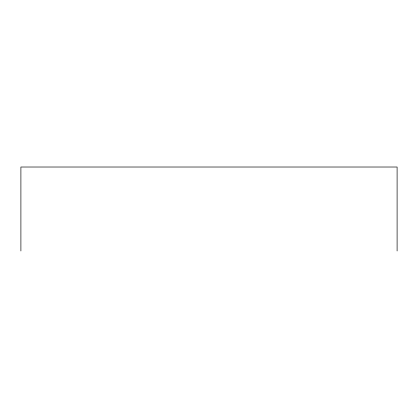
<?xml version="1.0" encoding="UTF-8"?>
<svg xmlns="http://www.w3.org/2000/svg" width="418" height="418" viewBox="0 0 418 418"><rect width="100%" height="100%" fill="white"/><g stroke="black" fill="none" stroke-linecap="round" stroke-linejoin="round"><path stroke-width="0.63" d="M397.1 250.983L397.1 167.017L20.9 167.017L20.9 250.983"/></g></svg>
